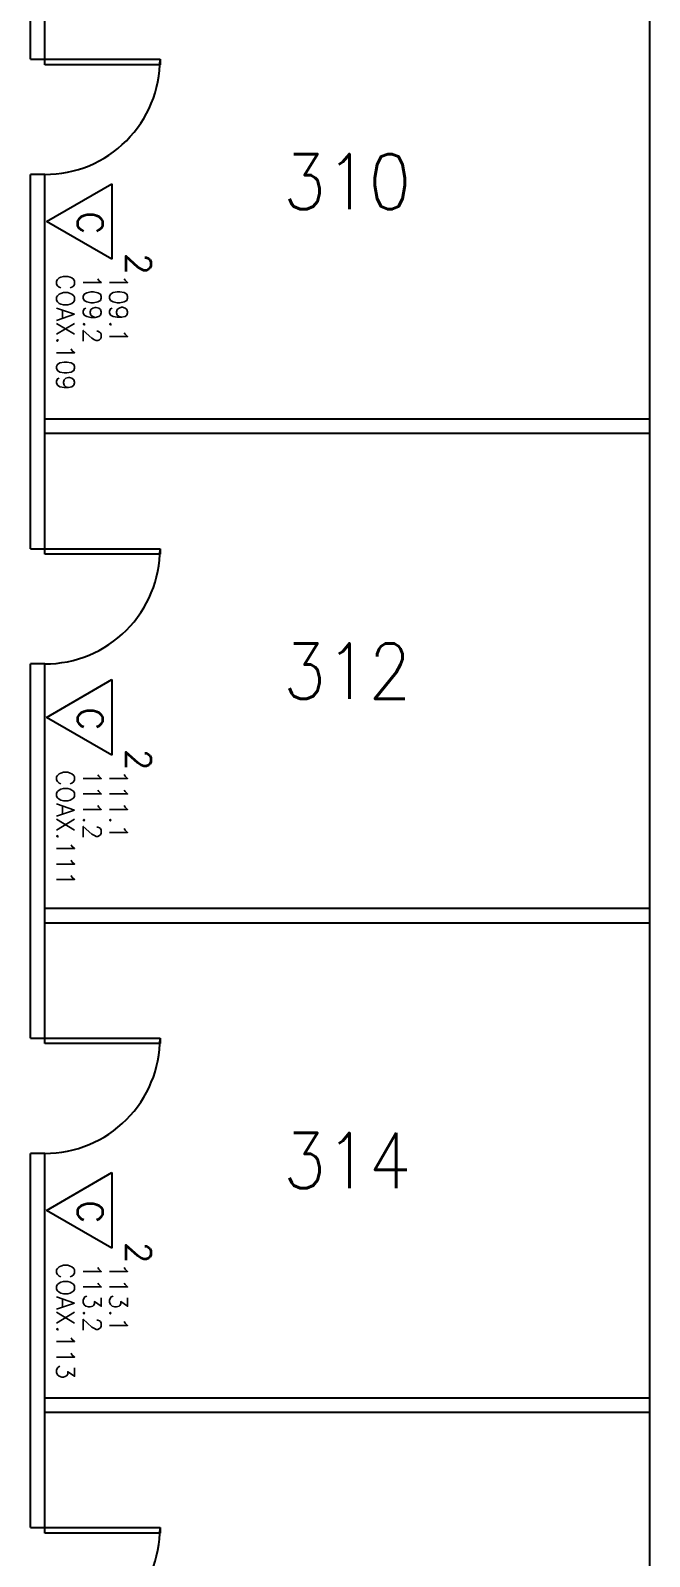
# Model space of a CAD drawing. Header units: inches. Extents: x -460 to 10305, y -938 to 5356.
# Drawn here: x 4552 to 4724, y 2279.1 to 2703.1 of the extents above; entities that cross this region are included whole.
import ezdxf
from ezdxf.enums import TextEntityAlignment as Align

# ---------------------------------------------------------------- set-up
doc = ezdxf.new("R2010")
doc.units = ezdxf.units.IN
doc.header["$MEASUREMENT"] = 0
doc.set_wipeout_variables(frame=1)
for name, color, linetype in [('01-0263-03-DWG-BFP-ARCH$0$SP-DOORS', 5, 'Continuous'), ('01-0263-03-DWG-BFP-ARCH$0$SP-RMNO', 7, 'Continuous'), ('01-0263-03-DWG-BFP-ARCH$0$SP-ROOM', 7, 'Continuous'), ('01-0263-03-DWG-BFP-ARCH$0$SP-WALL', 7, 'Continuous'), ('T-Comm-E', 1, 'Continuous')]:
    doc.layers.add(name, color=color, linetype=linetype)
doc.layers.get('01-0263-03-DWG-BFP-ARCH$0$SP-ROOM').off()
doc.styles.add('01-0263-03-DWG-BFP-ARCH$0$ROMANS', font='ROMANS.shx', dxfattribs={"width": 0.9})
doc.styles.add('3-32', font='SIMPLEX.shx', dxfattribs={"height": 9})

# ---------------------------------------------------------------- blocks, each defined once
blk = doc.blocks.new('01-0263-03-DWG-BFP-ARCH$0$DOR00')
at = {"color": 0}
for p, q in [((0, 1), (0, 0)), ((1, 0), (1, 1))]:
    blk.add_line(p, q, dxfattribs=at)
blk = doc.blocks.new('01-0263-03-DWG-BFP-ARCH$0$DOR01')
at = {"color": 0}
for p, q in [((1, 1), (0, 1)), ((0, 1), (0, 0)), ((1, 0), (1, 1)), ((0, 0), (1, 0))]:
    blk.add_line(p, q, dxfattribs=at)
blk = doc.blocks.new('01-0263-03-DWG-BFP-ARCH$0$FMGRM1')
at = {"style": '01-0263-03-DWG-BFP-ARCH$0$ROMANS', "width": 0.9}
for tag, p in [('RMAREA', (0, -0.2836)), ('DATA1', (0, -0.443)), ('DATA2', (0, -0.6024)), ('DATA3', (0, -0.7618)), ('DATA4', (0, -0.9213)), ('DATA5', (0, -1.0807))]:
    blk.add_attdef(tag, text='', height=0.1172, dxfattribs=at).set_placement(p, align=Align.CENTER)
at = {"linetype": 'Continuous'}
blk.add_wipeout([(-0.375, -0.125), (0.375, -0.125), (0.375, 0.125), (-0.375, 0.125)], dxfattribs=at)
at = {"layer": '01-0263-03-DWG-BFP-ARCH$0$SP-RMNO', "style": '01-0263-03-DWG-BFP-ARCH$0$ROMANS', "width": 0.9}
blk.add_attdef('RMNUMB', text='', height=0.16, dxfattribs=at).set_placement((0, 0), align=Align.MIDDLE)
blk = doc.blocks.new('01-0263-03-DWG-BFP-ARCH', base_point=(1295.15, 1353.42))
at = {"layer": '01-0263-03-DWG-BFP-ARCH$0$SP-DOORS', "color": 4}
for points in [[(1815.16, 2067.43, 0.414214), (1847.16, 2099.43, 0.414214)], [(1815.16, 1931.43, 0.414214), (1847.16, 1963.43, 0.414214)], [(1815.16, 1795.43, 0.414214), (1847.16, 1827.43, 0.414214)], [(1815.16, 1659.43, 0.414214), (1847.16, 1691.43, 0.414214)]]:
    blk.add_lwpolyline(points, format="xyb", dxfattribs=at)
at = {"layer": '01-0263-03-DWG-BFP-ARCH$0$SP-WALL'}
for p, q in [((1983.16, 2629.43), (1983.16, 1365.43)), ((1811.16, 2099.43), (1811.16, 2203.43)), ((1815.16, 2099.43), (1815.16, 2203.43)), ((1811.16, 1963.43), (1811.16, 2067.43)), ((1815.16, 1963.43), (1815.16, 2067.43)), ((1983.16, 1999.43), (1815.16, 1999.43)), ((1983.16, 1995.43), (1815.16, 1995.43)), ((1811.16, 1827.43), (1811.16, 1931.43)), ((1815.16, 1827.43), (1815.16, 1931.43)), ((1983.16, 1863.43), (1815.16, 1863.43)), ((1983.16, 1859.43), (1815.16, 1859.43)), ((1811.16, 1691.43), (1811.16, 1795.43)), ((1815.16, 1727.43), (1815.16, 1795.43)), ((1983.16, 1727.43), (1815.16, 1727.43)), ((1815.16, 1691.43), (1815.16, 1727.43)), ((1983.16, 1723.43), (1815.16, 1723.43))]:
    blk.add_line(p, q, dxfattribs=at)
at = {"layer": '01-0263-03-DWG-BFP-ARCH$0$SP-DOORS', "xscale": 32, "yscale": -1.5, "zscale": 32}
for p in [(1815.16, 2099.43), (1815.16, 1963.43), (1815.16, 1827.43), (1815.16, 1691.43)]:
    blk.add_blockref('01-0263-03-DWG-BFP-ARCH$0$DOR01', p, dxfattribs=at)
at = {"layer": '01-0263-03-DWG-BFP-ARCH$0$SP-ROOM'}
ref = blk.add_blockref('01-0263-03-DWG-BFP-ARCH$0$FMGRM1', (1899.16, 2065.43), dxfattribs=dict(at, xscale=96, yscale=96, zscale=96))
ref.add_attrib('RMNUMB', '310', dxfattribs={"layer": '01-0263-03-DWG-BFP-ARCH$0$SP-RMNO', "height": 15.36, "style": '01-0263-03-DWG-BFP-ARCH$0$ROMANS', "width": 0.9}).set_placement((1899.16, 2065.43), align=Align.MIDDLE)
ref = blk.add_blockref('01-0263-03-DWG-BFP-ARCH$0$FMGRM1', (1899.16, 1929.43), dxfattribs=dict(at, xscale=96, yscale=96, zscale=96))
ref.add_attrib('RMNUMB', '312', dxfattribs={"layer": '01-0263-03-DWG-BFP-ARCH$0$SP-RMNO', "height": 15.36, "style": '01-0263-03-DWG-BFP-ARCH$0$ROMANS', "width": 0.9}).set_placement((1899.16, 1929.43), align=Align.MIDDLE)
ref = blk.add_blockref('01-0263-03-DWG-BFP-ARCH$0$FMGRM1', (1899.16, 1793.43), dxfattribs=dict(at, xscale=96, yscale=96, zscale=96))
ref.add_attrib('RMNUMB', '314', dxfattribs={"layer": '01-0263-03-DWG-BFP-ARCH$0$SP-RMNO', "height": 15.36, "style": '01-0263-03-DWG-BFP-ARCH$0$ROMANS', "width": 0.9}).set_placement((1899.16, 1793.43), align=Align.MIDDLE)
at = {"layer": '01-0263-03-DWG-BFP-ARCH$0$SP-WALL', "xscale": 32, "zscale": 32, "rotation": 270}
for p, yscale in [((1815.16, 2099.43), -3.999999999999773), ((1815.16, 1963.43), -4), ((1815.16, 1827.43), -4.000000000000455), ((1815.16, 1691.43), -4)]:
    blk.add_blockref('01-0263-03-DWG-BFP-ARCH$0$DOR00', p, dxfattribs=dict(at, yscale=yscale))
blk = doc.blocks.new('VOICE(1)DATA(1)COAX(1)')
for p, q in [((0, 0), (-10.5, 18.19)), ((-10.5, 18.19), (10.5, 18.19)), ((10.5, 18.19), (0, 0))]:
    blk.add_line(p, q)
at = {"char_height": 7, "attachment_point": 1, "style": '3-32'}
for s, insert, width in [('2', (8.78, 29.02), 11.7808), ('C', (-2.75, 15.62), 12.7033)]:
    blk.add_mtext(s, dxfattribs=dict(at, insert=insert, width=width))
at = {"style": '3-32', "flags": 1}
for tag, p in [('RM_NUMBER', (92.08, 138.94)), ('UTP_CATEGORY', (92.08, 125.57)), ('QUANTITY_UTP', (92.08, 112.44)), ('WIRELESS_OUTLET_LOCATION', (92.08, 99.43)), ('TELECOMM_ROOM', (92.08, 85.57)), ('QTY_COAX', (91.33, 59.47)), ('POS_4', (202.73, 34.3)), ('POS_5', (202.73, 26.05)), ('POS_6', (202.73, 17.55))]:
    blk.add_attdef(tag, p, '', height=5, dxfattribs=at)
at = {"flags": 1}
blk.add_attdef('WO_NUMBER', text='', height=5, dxfattribs=at).set_placement((90.2, 43.13), align=Align.BOTTOM_LEFT)
at = {"style": '3-32'}
for tag, p in [('POS_1', (14.63, 17.54)), ('POS_2', (14.64, 10.22)), ('POS_3', (14.62, 2.8))]:
    blk.add_attdef(tag, p, '', height=5, dxfattribs=at)

msp = doc.modelspace()

# ---------------------------------------------------------------- block references
msp.add_blockref('01-0263-03-DWG-BFP-ARCH', (4035.95, 1949.11))

# ---------------------------------------------------------------- next in the draw order: block references
at = {"layer": 'T-Comm-E', "rotation": 270}
for p, values in [((4556.39, 2650.05), {'POS_1': '109.1', 'POS_2': '109.2', 'POS_3': 'COAX.109'}), ((4556.39, 2512.27), {'POS_1': '111.1', 'POS_2': '111.2', 'POS_3': 'COAX.111'}), ((4556.39, 2375.29), {'POS_1': '113.1', 'POS_2': '113.2', 'POS_3': 'COAX.113'})]:
    msp.add_blockref('VOICE(1)DATA(1)COAX(1)', p, dxfattribs=at).add_auto_attribs(values)

doc.saveas('drawing.dxf')
